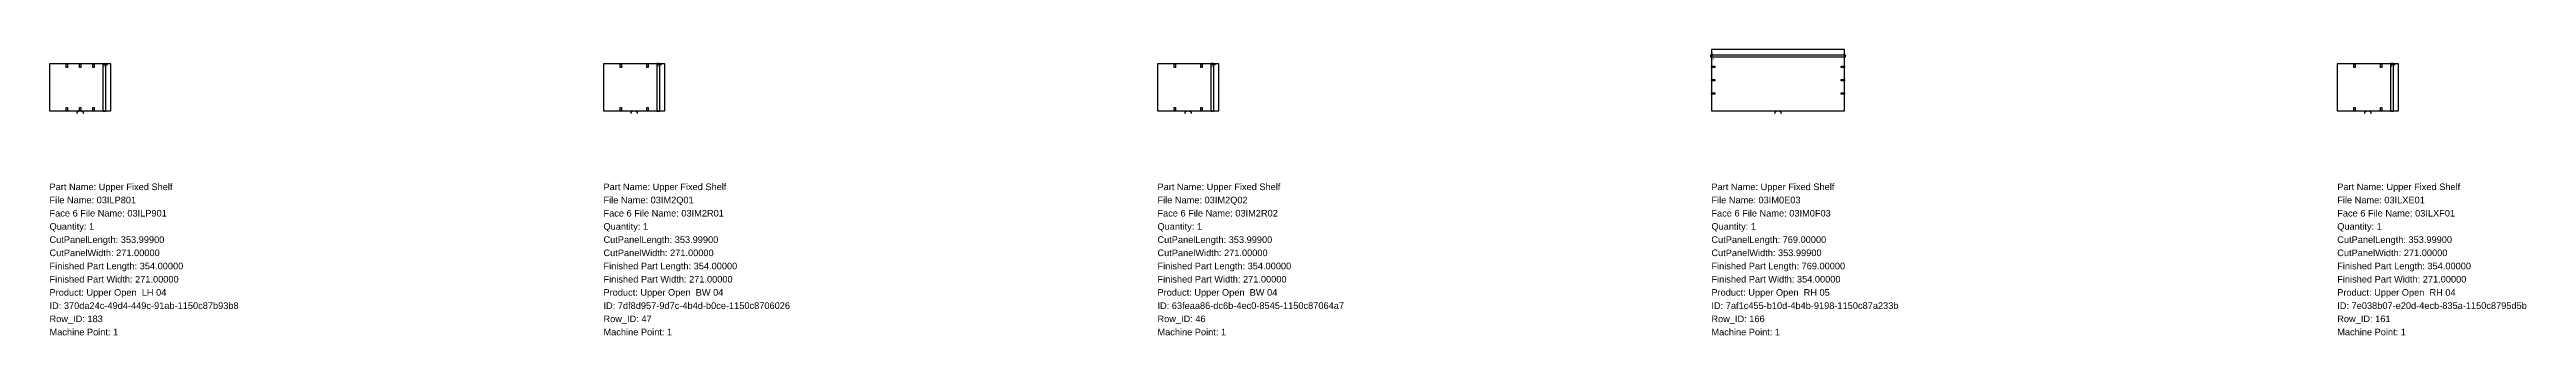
# Model space of a CAD drawing. Header units: inches. Extents: x 0 to 129167, y -1296 to 527.
# Drawn here: x 48212 to 62514, y -1296 to 354 of the extents above; entities that cross this region are included whole.
import ezdxf

# ---------------------------------------------------------------- set-up
doc = ezdxf.new("R2010")
doc.units = ezdxf.units.IN
doc.header["$MEASUREMENT"] = 0
for name, color, linetype in [('BORDER_Z23P0RT1001', 7, 'Continuous'), ('HBORE_Z8P0', 4, 'Continuous'), ('NESTTEXT', 1, 'Continuous'), ('PLINEDIRECTION', 6, 'Continuous'), ('ROUTE_Z12P0RT1003', 7, 'Continuous')]:
    doc.layers.add(name, color=color, linetype=linetype)
doc.styles.get("Standard").update_dxf_attribs({"font": 'arial.ttf'})

msp = doc.modelspace()

# ---------------------------------------------------------------- linework, layer by layer
at = {"layer": 'BORDER_Z23P0RT1001', "color": 2}
for points in [[(58174.401, -15, -0.4142135624), (58189.401, 0), (58577.076, 0), (58577.076, 353.999), (57808.076, 353.999), (57808.076, 0), (58195.751, 0, -0.4142135624), (58210.751, -15)], [(48370.5035, -15, -0.4142135624), (48385.5035, 0), (48565.678, 0), (48565.678, 271), (48211.679, 271), (48211.679, 0), (48391.8535, 0, -0.4142135624), (48406.8535, -15)], [(51569.3025, -15, -0.4142135624), (51584.3025, 0), (51764.477, 0), (51764.477, 271), (51410.478, 271), (51410.478, 0), (51590.6525, 0, -0.4142135624), (51605.6525, -15)], [(54768.1015, -15, -0.4142135624), (54783.1015, 0), (54963.276, 0), (54963.276, 271), (54609.277, 271), (54609.277, 0), (54789.4515, 0, -0.4142135624), (54804.4515, -15)], [(61580.7005, -15, -0.4142135624), (61595.7005, 0), (61775.875, 0), (61775.875, 271), (61421.876, 271), (61421.876, 0), (61602.0505, 0, -0.4142135624), (61617.0505, -15)]]:
    msp.add_lwpolyline(points, format="xyb", dxfattribs=at)
at = {"layer": 'HBORE_Z8P0', "color": 4}
for points in [[(48315.679, 271), (48315.679, 251), (48307.679, 251), (48307.679, 271), (48315.679, 271)], [(48392.679, 271), (48392.679, 251), (48384.679, 251), (48384.679, 271), (48392.679, 271)], [(48469.679, 271), (48469.679, 251), (48461.679, 251), (48461.679, 271), (48469.679, 271)], [(51514.478, 271), (51514.478, 251), (51506.478, 251), (51506.478, 271), (51514.478, 271)], [(51668.478, 271), (51668.478, 251), (51660.478, 251), (51660.478, 271), (51668.478, 271)], [(54713.277, 271), (54713.277, 251), (54705.277, 251), (54705.277, 271), (54713.277, 271)], [(54867.277, 271), (54867.277, 251), (54859.277, 251), (54859.277, 271), (54867.277, 271)], [(57808.076, 257.999), (57828.076, 257.999), (57828.076, 249.999), (57808.076, 249.999), (57808.076, 257.999)], [(57808.076, 180.999), (57828.076, 180.999), (57828.076, 172.999), (57808.076, 172.999), (57808.076, 180.999)], [(58577.076, 249.999), (58557.076, 249.999), (58557.076, 257.999), (58577.076, 257.999), (58577.076, 249.999)], [(58577.076, 172.999), (58557.076, 172.999), (58557.076, 180.999), (58577.076, 180.999), (58577.076, 172.999)], [(61525.876, 271), (61525.876, 251), (61517.876, 251), (61517.876, 271), (61525.876, 271)], [(61679.876, 271), (61679.876, 251), (61671.876, 251), (61671.876, 271), (61679.876, 271)], [(48307.679, 0), (48307.679, 20), (48315.679, 20), (48315.679, 0), (48307.679, 0)], [(48384.679, 0), (48384.679, 20), (48392.679, 20), (48392.679, 0), (48384.679, 0)], [(48461.679, 0), (48461.679, 20), (48469.679, 20), (48469.679, 0), (48461.679, 0)], [(51506.478, 0), (51506.478, 20), (51514.478, 20), (51514.478, 0), (51506.478, 0)], [(51660.478, 0), (51660.478, 20), (51668.478, 20), (51668.478, 0), (51660.478, 0)], [(54705.277, 0), (54705.277, 20), (54713.277, 20), (54713.277, 0), (54705.277, 0)], [(54859.277, 0), (54859.277, 20), (54867.277, 20), (54867.277, 0), (54859.277, 0)], [(57808.076, 103.999), (57828.076, 103.999), (57828.076, 95.999), (57808.076, 95.999), (57808.076, 103.999)], [(58577.076, 95.999), (58557.076, 95.999), (58557.076, 103.999), (58577.076, 103.999), (58577.076, 95.999)], [(61517.876, 0), (61517.876, 20), (61525.876, 20), (61525.876, 0), (61517.876, 0)], [(61671.876, 0), (61671.876, 20), (61679.876, 20), (61679.876, 0), (61671.876, 0)]]:
    msp.add_lwpolyline(points, close=True, dxfattribs=at)
at = {"layer": 'PLINEDIRECTION', "color": 6}
for points in [[(57804.076, 309.899), (57810.426, 309.899), (57810.426, 335.299), (57807.251, 322.599), (57813.601, 322.599), (57810.426, 335.299), (57808.8385, 322.599), (57812.0135, 322.599), (57810.426, 335.299)], [(48521.579, 274), (48521.579, 267.65), (48546.979, 267.65), (48534.279, 270.825), (48534.279, 264.475), (48546.979, 267.65), (48534.279, 269.2375), (48534.279, 266.0625), (48546.979, 267.65)], [(51720.378, 275), (51720.378, 268.65), (51745.778, 268.65), (51733.078, 271.825), (51733.078, 265.475), (51745.778, 268.65), (51733.078, 270.2375), (51733.078, 267.0625), (51745.778, 268.65)], [(54919.177, 275), (54919.177, 268.65), (54944.577, 268.65), (54931.877, 271.825), (54931.877, 265.475), (54944.577, 268.65), (54931.877, 270.2375), (54931.877, 267.0625), (54944.577, 268.65)], [(61731.776, 275), (61731.776, 268.65), (61757.176, 268.65), (61744.476, 271.825), (61744.476, 265.475), (61757.176, 268.65), (61744.476, 270.2375), (61744.476, 267.0625), (61757.176, 268.65)]]:
    msp.add_lwpolyline(points, dxfattribs=at)
at = {"layer": 'ROUTE_Z12P0RT1003', "color": 3}
for points in [[(57804.076, 309.899), (57804.076, 322.999), (58581.076, 322.999), (58581.076, 309.899), (57804.076, 309.899)], [(48521.579, 274), (48534.679, 274), (48534.679, -3), (48521.579, -3), (48521.579, 274)], [(51720.378, 275), (51733.478, 275), (51733.478, -4), (51720.378, -4), (51720.378, 275)], [(54919.177, 275), (54932.277, 275), (54932.277, -4), (54919.177, -4), (54919.177, 275)], [(61731.776, 275), (61744.876, 275), (61744.876, -4), (61731.776, -4), (61731.776, 275)]]:
    msp.add_lwpolyline(points, close=True, dxfattribs=at)

# ---------------------------------------------------------------- texts
at = {"layer": 'NESTTEXT', "color": 1}
for s, p in [('Part Name: Upper Fixed Shelf', (48211.679, -457.2)), ('Part Name: Upper Fixed Shelf', (51410.478, -457.2)), ('Part Name: Upper Fixed Shelf', (54609.277, -457.2)), ('Part Name: Upper Fixed Shelf', (57808.076, -457.2)), ('Part Name: Upper Fixed Shelf', (61421.876, -457.2)), ('File Name: 03ILP801', (48211.679, -533.4)), ('Face 6 File Name: 03ILP901', (48211.679, -609.6)), ('File Name: 03IM2Q01', (51410.478, -533.4)), ('Face 6 File Name: 03IM2R01', (51410.478, -609.6)), ('File Name: 03IM2Q02', (54609.277, -533.4)), ('Face 6 File Name: 03IM2R02', (54609.277, -609.6)), ('File Name: 03IM0E03', (57808.076, -533.4)), ('Face 6 File Name: 03IM0F03', (57808.076, -609.6)), ('File Name: 03ILXE01', (61421.876, -533.4)), ('Face 6 File Name: 03ILXF01', (61421.876, -609.6)), ('Quantity: 1', (48211.679, -685.8)), ('Quantity: 1', (51410.478, -685.8)), ('Quantity: 1', (54609.277, -685.8)), ('Quantity: 1', (57808.076, -685.8)), ('Quantity: 1', (61421.876, -685.8)), ('CutPanelLength: 353.99900', (48211.679, -762)), ('CutPanelWidth: 271.00000', (48211.679, -838.2)), ('CutPanelLength: 353.99900', (51410.478, -762)), ('CutPanelWidth: 271.00000', (51410.478, -838.2)), ('CutPanelLength: 353.99900', (54609.277, -762)), ('CutPanelWidth: 271.00000', (54609.277, -838.2)), ('CutPanelLength: 769.00000', (57808.076, -762)), ('CutPanelWidth: 353.99900', (57808.076, -838.2)), ('CutPanelLength: 353.99900', (61421.876, -762)), ('CutPanelWidth: 271.00000', (61421.876, -838.2)), ('Finished Part Length: 354.00000', (48211.679, -914.4)), ('Finished Part Width: 271.00000', (48211.679, -990.6)), ('Finished Part Length: 354.00000', (51410.478, -914.4)), ('Finished Part Width: 271.00000', (51410.478, -990.6)), ('Finished Part Length: 354.00000', (54609.277, -914.4)), ('Finished Part Width: 271.00000', (54609.277, -990.6)), ('Finished Part Length: 769.00000', (57808.076, -914.4)), ('Finished Part Width: 354.00000', (57808.076, -990.6)), ('Finished Part Length: 354.00000', (61421.876, -914.4)), ('Finished Part Width: 271.00000', (61421.876, -990.6)), ('Product: Upper Open  LH 04', (48211.679, -1066.8)), ('ID: 370da24c-49d4-449c-91ab-1150c87b93b8', (48211.679, -1143)), ('Product: Upper Open  BW 04', (51410.478, -1066.8)), ('ID: 7df8d957-9d7c-4b4d-b0ce-1150c8706026', (51410.478, -1143)), ('Product: Upper Open  BW 04', (54609.277, -1066.8)), ('ID: 63feaa86-dc6b-4ec0-8545-1150c87064a7', (54609.277, -1143)), ('Product: Upper Open  RH 05', (57808.076, -1066.8)), ('ID: 7af1c455-b10d-4b4b-9198-1150c87a233b', (57808.076, -1143)), ('Product: Upper Open  RH 04', (61421.876, -1066.8)), ('ID: 7e038b07-e20d-4ecb-835a-1150c8795d5b', (61421.876, -1143)), ('Row_ID: 183', (48211.679, -1219.2)), ('Machine Point: 1', (48211.679, -1295.4)), ('Row_ID: 47', (51410.478, -1219.2)), ('Machine Point: 1', (51410.478, -1295.4)), ('Row_ID: 46', (54609.277, -1219.2)), ('Machine Point: 1', (54609.277, -1295.4)), ('Row_ID: 166', (57808.076, -1219.2)), ('Machine Point: 1', (57808.076, -1295.4)), ('Row_ID: 161', (61421.876, -1219.2)), ('Machine Point: 1', (61421.876, -1295.4))]:
    msp.add_text(s, height=38.1, dxfattribs=at).set_placement(p)
at = {"layer": 'PLINEDIRECTION', "color": 6}
for p in [(57804.076, 290.899), (48521.579, 255), (51720.378, 256), (54919.177, 256), (61731.776, 256)]:
    msp.add_text('12', height=12.7, dxfattribs=at).set_placement(p)

doc.saveas('drawing.dxf')
